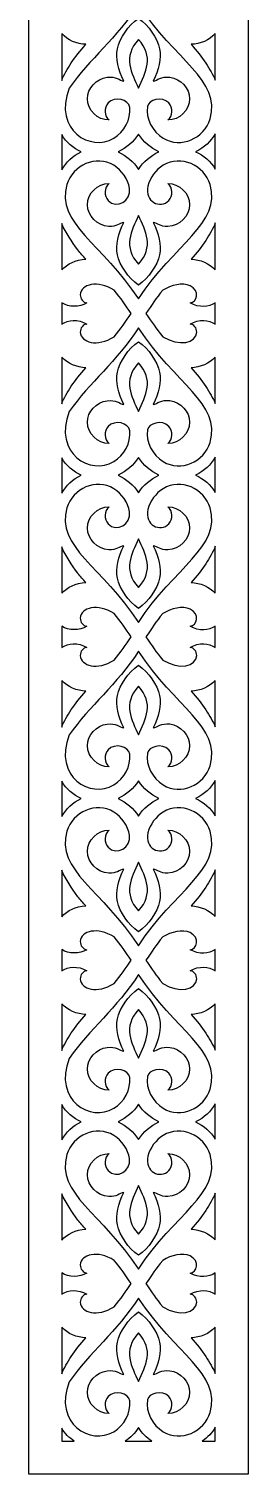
# Model space of a CAD drawing. Header units: millimetres. Extents: x -100 to 100, y -138 to 138.
# Drawn here: x -99.8 to -79.1, y -137.6 to -1.2 of the extents above; entities that cross this region are included whole.
import ezdxf

# ---------------------------------------------------------------- set-up
doc = ezdxf.new("R2010")
doc.units = ezdxf.units.MM
doc.header["$MEASUREMENT"] = 0
doc.layers.add('layer 1', color=7, linetype='Continuous')

msp = doc.modelspace()

# ---------------------------------------------------------------- linework, layer by layer
at = {"layer": 'layer 1', "color": 250}
for points, knots in [([(-99.8361, 50.4768), (-99.8361, 50.4768), (-99.8361, -137.5834), (-99.8361, -137.5834), (-99.8361, -137.5834), (-99.8361, -137.5834), (-79.1449, -137.5834), (-79.1449, -137.5834), (-79.1449, -137.5834), (-79.1449, -137.5834), (-79.1449, 50.4768), (-79.1449, 50.4768), (-79.1449, 50.4768), (-79.1449, 50.4768), (-99.8361, 50.4768), (-99.8361, 50.4768)], [0, 0, 0, 0, 0.2, 0.2, 0.2, 0.2, 0.4, 0.4, 0.4, 0.4, 0.6, 0.6, 0.6, 0.6, 1, 1, 1, 1]), ([(-87.1566, -11.5143), (-88.1602, -10.8994), (-88.8443, -9.6757), (-88.6416, -8.5104), (-88.6416, -8.5104), (-88.5453, -7.916), (-87.2873, -7.5103), (-86.6273, -8.1908), (-86.6273, -8.1908), (-86.2047, -8.6272), (-86.2321, -9.4386), (-86.7237, -9.7924), (-86.7237, -9.7924), (-85.6547, -9.8235), (-84.6614, -8.8646), (-84.6614, -7.7957), (-84.6614, -7.7957), (-84.6649, -6.816), (-85.5137, -5.8914), (-86.538, -5.7609), (-86.538, -5.7609), (-87.3767, -5.6579), (-87.7066, -6.0632), (-88.0951, -6.1253), (-88.0951, -6.1253), (-87.6207, -5.0941), (-87.3011, -3.9769), (-87.497, -3.0731), (-87.497, -3.0731), (-87.7204, -2.0592), (-88.5315, -0.8731), (-89.4905, -0.2064), (-89.4905, -0.2064), (-90.4529, -0.8731), (-91.2606, -2.0592), (-91.4839, -3.0731), (-91.4839, -3.0731), (-91.6833, -3.9769), (-91.3636, -5.0941), (-90.8893, -6.1253), (-90.8893, -6.1253), (-91.264, -6.0632), (-91.6249, -5.6579), (-92.4533, -5.7644), (-92.4533, -5.7644), (-93.4706, -5.8985), (-94.3197, -6.816), (-94.3197, -7.7957), (-94.3197, -7.7957), (-94.3197, -8.8646), (-93.3263, -9.8235), (-92.2573, -9.7924), (-92.2573, -9.7924), (-92.7489, -9.4386), (-92.7763, -8.6272), (-92.3536, -8.1908), (-92.3536, -8.1908), (-91.7177, -7.5378), (-90.415, -7.8504), (-90.3222, -8.6032), (-90.3222, -8.6032), (-90.1779, -9.748), (-90.8585, -10.9199), (-91.8243, -11.5143), (-91.8243, -11.5143), (-93.9827, -12.8344), (-97.5608, -10.7823), (-96.0346, -6.7987), (-96.0346, -6.7987), (-94.1065, -4.0527), (-91.5424, -2.0486), (-89.4905, 1.1031), (-89.4905, 1.1031), (-86.0741, -4.1487), (-81.6402, -6.0459), (-82.7366, -9.6996), (-82.7366, -9.6996), (-83.2797, -11.5214), (-85.4932, -12.5353), (-87.1566, -11.5143)], [0, 0, 0, 0, 0.04761905, 0.04761905, 0.04761905, 0.04761905, 0.0952381, 0.0952381, 0.0952381, 0.0952381, 0.14285714, 0.14285714, 0.14285714, 0.14285714, 0.19047619, 0.19047619, 0.19047619, 0.19047619, 0.23809524, 0.23809524, 0.23809524, 0.23809524, 0.28571429, 0.28571429, 0.28571429, 0.28571429, 0.33333333, 0.33333333, 0.33333333, 0.33333333, 0.38095238, 0.38095238, 0.38095238, 0.38095238, 0.42857143, 0.42857143, 0.42857143, 0.42857143, 0.47619048, 0.47619048, 0.47619048, 0.47619048, 0.52380952, 0.52380952, 0.52380952, 0.52380952, 0.57142857, 0.57142857, 0.57142857, 0.57142857, 0.61904762, 0.61904762, 0.61904762, 0.61904762, 0.66666667, 0.66666667, 0.66666667, 0.66666667, 0.71428571, 0.71428571, 0.71428571, 0.71428571, 0.76190476, 0.76190476, 0.76190476, 0.76190476, 0.80952381, 0.80952381, 0.80952381, 0.80952381, 0.85714286, 0.85714286, 0.85714286, 0.85714286, 0.9047619, 0.9047619, 0.9047619, 0.9047619, 1, 1, 1, 1]), ([(-96.7427, -1.6468), (-96.1653, -2.2652), (-95.3164, -2.6367), (-94.464, -2.6536), (-94.464, -2.6536), (-95.5432, -3.8499), (-96.2787, -4.9908), (-96.7427, -6.053), (-96.7427, -6.053), (-96.7427, -6.053), (-96.7427, -1.6468), (-96.7427, -1.6468)], [0, 0, 0, 0, 0.25, 0.25, 0.25, 0.25, 0.5, 0.5, 0.5, 0.5, 1, 1, 1, 1]), ([(-89.4905, -2.1964), (-88.0022, -3.8086), (-88.7997, -5.2762), (-89.4905, -6.7818), (-89.4905, -6.7818), (-90.1229, -5.4067), (-91.02, -3.8361), (-89.4905, -2.1964)], [0, 0, 0, 0, 0.33333333, 0.33333333, 0.33333333, 0.33333333, 1, 1, 1, 1]), ([(-82.2383, -6.0357), (-82.6954, -5.0285), (-83.431, -3.8566), (-84.517, -2.6536), (-84.517, -2.6536), (-83.6647, -2.6367), (-82.8157, -2.2652), (-82.2383, -1.6468), (-82.2383, -1.6468), (-82.2383, -1.6468), (-82.2383, -6.0357), (-82.2383, -6.0357)], [0, 0, 0, 0, 0.25, 0.25, 0.25, 0.25, 0.5, 0.5, 0.5, 0.5, 1, 1, 1, 1]), ([(-96.7427, -11.1672), (-96.2959, -11.9063), (-95.6498, -12.463), (-94.8867, -12.7931), (-94.8867, -12.7931), (-95.7013, -13.1576), (-96.3268, -13.7933), (-96.7427, -14.4911), (-96.7427, -14.4911), (-96.7427, -14.4911), (-96.7427, -11.1672), (-96.7427, -11.1672)], [0, 0, 0, 0, 0.25, 0.25, 0.25, 0.25, 0.5, 0.5, 0.5, 0.5, 1, 1, 1, 1]), ([(-89.4905, -11.1294), (-89.03, -11.8512), (-88.3528, -12.4354), (-87.5725, -12.7896), (-87.5725, -12.7896), (-87.576, -12.7896), (-87.576, -12.7931), (-87.5794, -12.7931), (-87.5794, -12.7931), (-87.576, -12.7931), (-87.576, -12.7967), (-87.5725, -12.7967), (-87.5725, -12.7967), (-88.3528, -13.154), (-89.03, -13.7315), (-89.4905, -14.4533), (-89.4905, -14.4533), (-89.9545, -13.7347), (-90.6248, -13.154), (-91.4084, -12.7967), (-91.4084, -12.7967), (-91.4084, -12.7967), (-91.405, -12.7967), (-91.405, -12.7931), (-91.405, -12.7931), (-91.4084, -12.7931), (-91.4084, -12.7896), (-91.4117, -12.7896), (-91.4117, -12.7896), (-90.6282, -12.4354), (-89.9545, -11.8512), (-89.4905, -11.1294)], [0, 0, 0, 0, 0.11111111, 0.11111111, 0.11111111, 0.11111111, 0.22222222, 0.22222222, 0.22222222, 0.22222222, 0.33333333, 0.33333333, 0.33333333, 0.33333333, 0.44444444, 0.44444444, 0.44444444, 0.44444444, 0.55555556, 0.55555556, 0.55555556, 0.55555556, 0.66666667, 0.66666667, 0.66666667, 0.66666667, 0.77777778, 0.77777778, 0.77777778, 0.77777778, 1, 1, 1, 1]), ([(-82.2383, -14.4325), (-82.6816, -13.704), (-83.3346, -13.1438), (-84.0977, -12.7931), (-84.0977, -12.7931), (-83.2728, -12.4012), (-82.6542, -11.7997), (-82.2383, -11.0882), (-82.2383, -11.0882), (-82.2383, -11.0882), (-82.2383, -14.4325), (-82.2383, -14.4325)], [0, 0, 0, 0, 0.25, 0.25, 0.25, 0.25, 0.5, 0.5, 0.5, 0.5, 1, 1, 1, 1]), ([(-96.2478, -15.8863), (-95.7013, -14.0649), (-93.4912, -13.0475), (-91.8243, -14.0716), (-91.8243, -14.0716), (-91.0577, -14.5461), (-90.4803, -15.3709), (-90.3395, -16.2543), (-90.3395, -16.2543), (-90.147, -17.4297), (-91.5389, -18.234), (-92.3536, -17.3955), (-92.3536, -17.3955), (-92.7763, -16.9587), (-92.7489, -16.1477), (-92.2573, -15.7935), (-92.2573, -15.7935), (-93.3263, -15.7593), (-94.3197, -16.7217), (-94.3197, -17.7906), (-94.3197, -17.7906), (-94.3197, -18.8182), (-93.3847, -19.7841), (-92.2987, -19.8392), (-92.2987, -19.8392), (-91.57, -19.8734), (-91.3156, -19.5538), (-90.8893, -19.4575), (-90.8893, -19.4575), (-91.3636, -20.4886), (-91.6833, -21.6091), (-91.4839, -22.5097), (-91.4839, -22.5097), (-91.2606, -23.5271), (-90.4529, -24.7128), (-89.4905, -25.3796), (-89.4905, -25.3796), (-88.5315, -24.7128), (-87.7238, -23.5271), (-87.497, -22.5097), (-87.497, -22.5097), (-87.3011, -21.6091), (-87.6207, -20.4886), (-88.0951, -19.4575), (-88.0951, -19.4575), (-87.6654, -19.5503), (-87.4488, -19.8561), (-86.7305, -19.8392), (-86.7305, -19.8392), (-85.6272, -19.8081), (-84.6649, -18.8355), (-84.6649, -17.7906), (-84.6649, -17.7906), (-84.6649, -16.7217), (-85.6547, -15.7593), (-86.7237, -15.7935), (-86.7237, -15.7935), (-86.2321, -16.1477), (-86.2047, -16.9587), (-86.6273, -17.3955), (-86.6273, -17.3955), (-87.4179, -18.2101), (-88.9681, -17.5295), (-88.6003, -16.0239), (-88.6003, -16.0239), (-88.4009, -15.2231), (-87.8578, -14.5013), (-87.1566, -14.0716), (-87.1566, -14.0716), (-85.4932, -13.0475), (-83.2797, -14.0649), (-82.7366, -15.8863), (-82.7366, -15.8863), (-81.6333, -19.564), (-86.1634, -21.5163), (-89.4905, -26.6859), (-89.4905, -26.6859), (-92.8726, -21.4888), (-97.3442, -19.5227), (-96.2478, -15.8863)], [0, 0, 0, 0, 0.04761905, 0.04761905, 0.04761905, 0.04761905, 0.0952381, 0.0952381, 0.0952381, 0.0952381, 0.14285714, 0.14285714, 0.14285714, 0.14285714, 0.19047619, 0.19047619, 0.19047619, 0.19047619, 0.23809524, 0.23809524, 0.23809524, 0.23809524, 0.28571429, 0.28571429, 0.28571429, 0.28571429, 0.33333333, 0.33333333, 0.33333333, 0.33333333, 0.38095238, 0.38095238, 0.38095238, 0.38095238, 0.42857143, 0.42857143, 0.42857143, 0.42857143, 0.47619048, 0.47619048, 0.47619048, 0.47619048, 0.52380952, 0.52380952, 0.52380952, 0.52380952, 0.57142857, 0.57142857, 0.57142857, 0.57142857, 0.61904762, 0.61904762, 0.61904762, 0.61904762, 0.66666667, 0.66666667, 0.66666667, 0.66666667, 0.71428571, 0.71428571, 0.71428571, 0.71428571, 0.76190476, 0.76190476, 0.76190476, 0.76190476, 0.80952381, 0.80952381, 0.80952381, 0.80952381, 0.85714286, 0.85714286, 0.85714286, 0.85714286, 0.9047619, 0.9047619, 0.9047619, 0.9047619, 1, 1, 1, 1]), ([(-89.4905, -23.3895), (-90.9856, -21.7706), (-90.1745, -20.2893), (-89.4905, -18.8045), (-89.4905, -18.8045), (-88.8135, -20.2791), (-87.9919, -21.7537), (-89.4905, -23.3895)], [0, 0, 0, 0, 0.33333333, 0.33333333, 0.33333333, 0.33333333, 1, 1, 1, 1]), ([(-96.7427, -19.5711), (-96.344, -20.4371), (-95.8009, -21.2655), (-95.2201, -22.056), (-95.2201, -22.056), (-95.2201, -22.0596), (-95.2167, -22.0627), (-95.2132, -22.0627), (-95.2132, -22.0627), (-94.9726, -22.3619), (-94.7184, -22.6505), (-94.464, -22.9323), (-94.464, -22.9323), (-95.4195, -22.9496), (-96.2134, -23.3691), (-96.7427, -23.9462), (-96.7427, -23.9462), (-96.7427, -23.9462), (-96.7427, -19.5711), (-96.7427, -19.5711)], [0, 0, 0, 0, 0.16666667, 0.16666667, 0.16666667, 0.16666667, 0.33333333, 0.33333333, 0.33333333, 0.33333333, 0.5, 0.5, 0.5, 0.5, 0.66666667, 0.66666667, 0.66666667, 0.66666667, 1, 1, 1, 1]), ([(-82.2383, -23.9395), (-82.8157, -23.3207), (-83.6647, -22.9496), (-84.517, -22.9323), (-84.517, -22.9323), (-83.4377, -21.7191), (-82.7022, -20.5712), (-82.2383, -19.509), (-82.2383, -19.509), (-82.2383, -19.509), (-82.2383, -23.9395), (-82.2383, -23.9395)], [0, 0, 0, 0, 0.25, 0.25, 0.25, 0.25, 0.5, 0.5, 0.5, 0.5, 1, 1, 1, 1]), ([(-96.7427, -27.0433), (-96.0794, -27.4867), (-95.0894, -27.4659), (-94.3643, -27.0605), (-94.3643, -27.0605), (-94.7251, -27.033), (-95.0036, -26.6548), (-94.9829, -26.2904), (-94.9829, -26.2904), (-94.9211, -25.2868), (-93.34, -24.8677), (-91.7899, -25.8576), (-91.7899, -25.8576), (-91.1471, -26.5896), (-90.7038, -27.3354), (-90.1882, -28.0504), (-90.1882, -28.0504), (-90.7313, -28.8064), (-91.1231, -29.4802), (-91.7933, -30.2433), (-91.7933, -30.2433), (-93.3916, -31.2674), (-94.9245, -30.7898), (-94.9829, -29.8136), (-94.9829, -29.8136), (-95.0036, -29.4492), (-94.7251, -29.0678), (-94.3643, -29.047), (-94.3643, -29.047), (-95.2167, -28.5658), (-96.1275, -28.6382), (-96.7427, -29.0643), (-96.7427, -29.0643), (-96.7427, -29.0643), (-96.7427, -27.0433), (-96.7427, -27.0433)], [0, 0, 0, 0, 0.1, 0.1, 0.1, 0.1, 0.2, 0.2, 0.2, 0.2, 0.3, 0.3, 0.3, 0.3, 0.4, 0.4, 0.4, 0.4, 0.5, 0.5, 0.5, 0.5, 0.6, 0.6, 0.6, 0.6, 0.7, 0.7, 0.7, 0.7, 0.8, 0.8, 0.8, 0.8, 1, 1, 1, 1]), ([(-82.2383, -29.0643), (-82.85, -28.6382), (-83.7609, -28.5623), (-84.6166, -29.047), (-84.6166, -29.047), (-84.2558, -29.0678), (-83.9774, -29.4492), (-83.998, -29.8136), (-83.998, -29.8136), (-84.0599, -30.824), (-85.6478, -31.2297), (-87.1842, -30.2465), (-87.1842, -30.2465), (-87.8991, -29.4319), (-88.1672, -28.9232), (-88.7928, -28.0504), (-88.7928, -28.0504), (-88.2051, -27.2355), (-87.8785, -26.6446), (-87.1876, -25.8576), (-87.1876, -25.8576), (-86.4281, -25.3729), (-85.335, -25.1047), (-84.6166, -25.4483), (-84.6166, -25.4483), (-83.668, -25.9055), (-83.9362, -27.0157), (-84.6166, -27.0605), (-84.6166, -27.0605), (-83.7643, -27.5382), (-82.8534, -27.4659), (-82.2383, -27.0397), (-82.2383, -27.0397), (-82.2383, -27.0397), (-82.2383, -29.0643), (-82.2383, -29.0643)], [0, 0, 0, 0, 0.1, 0.1, 0.1, 0.1, 0.2, 0.2, 0.2, 0.2, 0.3, 0.3, 0.3, 0.3, 0.4, 0.4, 0.4, 0.4, 0.5, 0.5, 0.5, 0.5, 0.6, 0.6, 0.6, 0.6, 0.7, 0.7, 0.7, 0.7, 0.8, 0.8, 0.8, 0.8, 1, 1, 1, 1]), ([(-87.1566, -42.0289), (-88.1602, -41.4137), (-88.8443, -40.1899), (-88.6416, -39.025), (-88.6416, -39.025), (-88.5453, -38.4337), (-87.2873, -38.028), (-86.6273, -38.7086), (-86.6273, -38.7086), (-86.2047, -39.1453), (-86.2321, -39.9563), (-86.7237, -40.3105), (-86.7237, -40.3105), (-85.6547, -40.3412), (-84.6614, -39.3788), (-84.6614, -38.3134), (-84.6614, -38.3134), (-84.6649, -37.3303), (-85.5137, -36.4092), (-86.538, -36.2786), (-86.538, -36.2786), (-87.3767, -36.1721), (-87.7066, -36.5778), (-88.0951, -36.6395), (-88.0951, -36.6395), (-87.6207, -35.6119), (-87.3011, -34.4946), (-87.497, -33.5908), (-87.497, -33.5908), (-87.7204, -32.5769), (-88.5315, -31.3877), (-89.4905, -30.721), (-89.4905, -30.721), (-90.4529, -31.3877), (-91.2606, -32.5769), (-91.4839, -33.5908), (-91.4839, -33.5908), (-91.6833, -34.4946), (-91.3636, -35.6119), (-90.8893, -36.6395), (-90.8893, -36.6395), (-91.264, -36.5778), (-91.6249, -36.1721), (-92.4533, -36.2822), (-92.4533, -36.2822), (-93.4706, -36.4162), (-94.3197, -37.3303), (-94.3197, -38.3134), (-94.3197, -38.3134), (-94.3197, -39.3788), (-93.3263, -40.3412), (-92.2573, -40.3105), (-92.2573, -40.3105), (-92.7489, -39.9563), (-92.7763, -39.1453), (-92.3536, -38.7086), (-92.3536, -38.7086), (-91.7177, -38.0556), (-90.415, -38.3685), (-90.3222, -39.1213), (-90.3222, -39.1213), (-90.1779, -40.2622), (-90.8585, -41.4376), (-91.8243, -42.0289), (-91.8243, -42.0289), (-93.9827, -43.3522), (-97.5608, -41.3004), (-96.0346, -37.3168), (-96.0346, -37.3168), (-94.1065, -34.5705), (-91.5424, -32.5667), (-89.4905, -29.4115), (-89.4905, -29.4115), (-86.0741, -34.6633), (-81.6402, -36.564), (-82.7366, -40.2174), (-82.7366, -40.2174), (-83.2797, -42.0356), (-85.4932, -43.053), (-87.1566, -42.0289)], [0, 0, 0, 0, 0.04761905, 0.04761905, 0.04761905, 0.04761905, 0.0952381, 0.0952381, 0.0952381, 0.0952381, 0.14285714, 0.14285714, 0.14285714, 0.14285714, 0.19047619, 0.19047619, 0.19047619, 0.19047619, 0.23809524, 0.23809524, 0.23809524, 0.23809524, 0.28571429, 0.28571429, 0.28571429, 0.28571429, 0.33333333, 0.33333333, 0.33333333, 0.33333333, 0.38095238, 0.38095238, 0.38095238, 0.38095238, 0.42857143, 0.42857143, 0.42857143, 0.42857143, 0.47619048, 0.47619048, 0.47619048, 0.47619048, 0.52380952, 0.52380952, 0.52380952, 0.52380952, 0.57142857, 0.57142857, 0.57142857, 0.57142857, 0.61904762, 0.61904762, 0.61904762, 0.61904762, 0.66666667, 0.66666667, 0.66666667, 0.66666667, 0.71428571, 0.71428571, 0.71428571, 0.71428571, 0.76190476, 0.76190476, 0.76190476, 0.76190476, 0.80952381, 0.80952381, 0.80952381, 0.80952381, 0.85714286, 0.85714286, 0.85714286, 0.85714286, 0.9047619, 0.9047619, 0.9047619, 0.9047619, 1, 1, 1, 1]), ([(-96.7427, -32.1645), (-96.1653, -32.7829), (-95.3164, -33.1544), (-94.464, -33.1682), (-94.464, -33.1682), (-95.5432, -34.3676), (-96.2787, -35.5089), (-96.7427, -36.5707), (-96.7427, -36.5707), (-96.7427, -36.5707), (-96.7427, -32.1645), (-96.7427, -32.1645)], [0, 0, 0, 0, 0.25, 0.25, 0.25, 0.25, 0.5, 0.5, 0.5, 0.5, 1, 1, 1, 1]), ([(-89.4905, -32.7145), (-88.0022, -34.3228), (-88.7997, -35.7939), (-89.4905, -37.2996), (-89.4905, -37.2996), (-90.1229, -35.9244), (-91.02, -34.3539), (-89.4905, -32.7145)], [0, 0, 0, 0, 0.33333333, 0.33333333, 0.33333333, 0.33333333, 1, 1, 1, 1]), ([(-82.2383, -36.5503), (-82.6954, -35.5431), (-83.431, -34.3747), (-84.517, -33.1682), (-84.517, -33.1682), (-83.6647, -33.1544), (-82.8157, -32.7829), (-82.2383, -32.1645), (-82.2383, -32.1645), (-82.2383, -32.1645), (-82.2383, -36.5503), (-82.2383, -36.5503)], [0, 0, 0, 0, 0.25, 0.25, 0.25, 0.25, 0.5, 0.5, 0.5, 0.5, 1, 1, 1, 1]), ([(-96.7427, -41.6853), (-96.2959, -42.424), (-95.6498, -42.981), (-94.8867, -43.3109), (-94.8867, -43.3109), (-95.7013, -43.6718), (-96.3268, -44.311), (-96.7427, -45.0088), (-96.7427, -45.0088), (-96.7427, -45.0088), (-96.7427, -41.6853), (-96.7427, -41.6853)], [0, 0, 0, 0, 0.25, 0.25, 0.25, 0.25, 0.5, 0.5, 0.5, 0.5, 1, 1, 1, 1]), ([(-89.4905, -41.6475), (-89.03, -42.3693), (-88.3528, -42.9535), (-87.5725, -43.3074), (-87.5725, -43.3074), (-87.576, -43.3074), (-87.576, -43.3109), (-87.5794, -43.3109), (-87.5794, -43.3109), (-87.576, -43.3109), (-87.576, -43.3144), (-87.5725, -43.3144), (-87.5725, -43.3144), (-88.3528, -43.6683), (-89.03, -44.2493), (-89.4905, -44.9675), (-89.4905, -44.9675), (-89.9545, -44.2528), (-90.6248, -43.6683), (-91.4084, -43.3144), (-91.4084, -43.3144), (-91.4084, -43.3144), (-91.405, -43.3109), (-91.405, -43.3109), (-91.405, -43.3109), (-91.4084, -43.3109), (-91.4084, -43.3074), (-91.4117, -43.3074), (-91.4117, -43.3074), (-90.6282, -42.9535), (-89.9545, -42.3693), (-89.4905, -41.6475)], [0, 0, 0, 0, 0.11111111, 0.11111111, 0.11111111, 0.11111111, 0.22222222, 0.22222222, 0.22222222, 0.22222222, 0.33333333, 0.33333333, 0.33333333, 0.33333333, 0.44444444, 0.44444444, 0.44444444, 0.44444444, 0.55555556, 0.55555556, 0.55555556, 0.55555556, 0.66666667, 0.66666667, 0.66666667, 0.66666667, 0.77777778, 0.77777778, 0.77777778, 0.77777778, 1, 1, 1, 1]), ([(-82.2383, -44.9503), (-82.6816, -44.2218), (-83.3346, -43.6616), (-84.0977, -43.3109), (-84.0977, -43.3109), (-83.2728, -42.919), (-82.6542, -42.3175), (-82.2383, -41.6063), (-82.2383, -41.6063), (-82.2383, -41.6063), (-82.2383, -44.9503), (-82.2383, -44.9503)], [0, 0, 0, 0, 0.25, 0.25, 0.25, 0.25, 0.5, 0.5, 0.5, 0.5, 1, 1, 1, 1]), ([(-96.2478, -46.4009), (-95.7013, -44.5827), (-93.4912, -43.5652), (-91.8243, -44.5897), (-91.8243, -44.5897), (-91.0577, -45.0638), (-90.4803, -45.8886), (-90.3395, -46.772), (-90.3395, -46.772), (-90.147, -47.9475), (-91.5389, -48.7518), (-92.3536, -47.9097), (-92.3536, -47.9097), (-92.7763, -47.4765), (-92.7489, -46.6655), (-92.2573, -46.3116), (-92.2573, -46.3116), (-93.3263, -46.2771), (-94.3197, -47.2394), (-94.3197, -48.3048), (-94.3197, -48.3048), (-94.3197, -49.3328), (-93.3847, -50.2984), (-92.2987, -50.3534), (-92.2987, -50.3534), (-91.57, -50.3911), (-91.3156, -50.0715), (-90.8893, -49.9752), (-90.8893, -49.9752), (-91.3636, -51.0064), (-91.6833, -52.1236), (-91.4839, -53.0243), (-91.4839, -53.0243), (-91.2606, -54.0413), (-90.4529, -55.2309), (-89.4905, -55.8941), (-89.4905, -55.8941), (-88.5315, -55.2309), (-87.7238, -54.0413), (-87.497, -53.0243), (-87.497, -53.0243), (-87.3011, -52.1236), (-87.6207, -51.0064), (-88.0951, -49.9752), (-88.0951, -49.9752), (-87.6654, -50.0684), (-87.4488, -50.3742), (-86.7305, -50.3534), (-86.7305, -50.3534), (-85.6272, -50.3259), (-84.6649, -49.3533), (-84.6649, -48.3048), (-84.6649, -48.3048), (-84.6649, -47.2394), (-85.6547, -46.2771), (-86.7237, -46.3116), (-86.7237, -46.3116), (-86.2321, -46.6655), (-86.2047, -47.4765), (-86.6273, -47.9097), (-86.6273, -47.9097), (-87.4179, -48.7243), (-88.9681, -48.0438), (-88.6003, -46.5385), (-88.6003, -46.5385), (-88.4009, -45.7408), (-87.8578, -45.019), (-87.1566, -44.5897), (-87.1566, -44.5897), (-85.4932, -43.5652), (-83.2797, -44.5827), (-82.7366, -46.4009), (-82.7366, -46.4009), (-81.6333, -50.0786), (-86.1634, -52.034), (-89.4905, -57.2036), (-89.4905, -57.2036), (-92.8726, -52.0033), (-97.3442, -50.0408), (-96.2478, -46.4009)], [0, 0, 0, 0, 0.04761905, 0.04761905, 0.04761905, 0.04761905, 0.0952381, 0.0952381, 0.0952381, 0.0952381, 0.14285714, 0.14285714, 0.14285714, 0.14285714, 0.19047619, 0.19047619, 0.19047619, 0.19047619, 0.23809524, 0.23809524, 0.23809524, 0.23809524, 0.28571429, 0.28571429, 0.28571429, 0.28571429, 0.33333333, 0.33333333, 0.33333333, 0.33333333, 0.38095238, 0.38095238, 0.38095238, 0.38095238, 0.42857143, 0.42857143, 0.42857143, 0.42857143, 0.47619048, 0.47619048, 0.47619048, 0.47619048, 0.52380952, 0.52380952, 0.52380952, 0.52380952, 0.57142857, 0.57142857, 0.57142857, 0.57142857, 0.61904762, 0.61904762, 0.61904762, 0.61904762, 0.66666667, 0.66666667, 0.66666667, 0.66666667, 0.71428571, 0.71428571, 0.71428571, 0.71428571, 0.76190476, 0.76190476, 0.76190476, 0.76190476, 0.80952381, 0.80952381, 0.80952381, 0.80952381, 0.85714286, 0.85714286, 0.85714286, 0.85714286, 0.9047619, 0.9047619, 0.9047619, 0.9047619, 1, 1, 1, 1]), ([(-96.7427, -50.0888), (-96.344, -50.9549), (-95.8009, -51.78), (-95.2201, -52.5738), (-95.2201, -52.5738), (-95.2201, -52.5773), (-95.2167, -52.5808), (-95.2132, -52.5808), (-95.2132, -52.5808), (-94.9726, -52.8761), (-94.7184, -53.165), (-94.464, -53.4504), (-94.464, -53.4504), (-95.4195, -53.4674), (-96.2134, -53.8833), (-96.7427, -54.4643), (-96.7427, -54.4643), (-96.7427, -54.4643), (-96.7427, -50.0888), (-96.7427, -50.0888)], [0, 0, 0, 0, 0.16666667, 0.16666667, 0.16666667, 0.16666667, 0.33333333, 0.33333333, 0.33333333, 0.33333333, 0.5, 0.5, 0.5, 0.5, 0.66666667, 0.66666667, 0.66666667, 0.66666667, 1, 1, 1, 1]), ([(-89.4905, -53.9041), (-90.9856, -52.2884), (-90.1745, -50.8071), (-89.4905, -49.3226), (-89.4905, -49.3226), (-88.8135, -50.7968), (-87.9919, -52.2679), (-89.4905, -53.9041)], [0, 0, 0, 0, 0.33333333, 0.33333333, 0.33333333, 0.33333333, 1, 1, 1, 1]), ([(-82.2383, -54.4573), (-82.8157, -53.8388), (-83.6647, -53.4642), (-84.517, -53.4504), (-84.517, -53.4504), (-83.4377, -52.2369), (-82.7022, -51.0889), (-82.2383, -50.0271), (-82.2383, -50.0271), (-82.2383, -50.0271), (-82.2383, -54.4573), (-82.2383, -54.4573)], [0, 0, 0, 0, 0.25, 0.25, 0.25, 0.25, 0.5, 0.5, 0.5, 0.5, 1, 1, 1, 1]), ([(-96.7427, -57.561), (-96.0794, -58.0044), (-95.0894, -57.984), (-94.3643, -57.5783), (-94.3643, -57.5783), (-94.7251, -57.5508), (-95.0036, -57.1726), (-94.9829, -56.8082), (-94.9829, -56.8082), (-94.9211, -55.8049), (-93.34, -55.3854), (-91.7899, -56.3753), (-91.7899, -56.3753), (-91.1471, -57.1073), (-90.7038, -57.8531), (-90.1882, -58.5682), (-90.1882, -58.5682), (-90.7313, -59.3242), (-91.1231, -59.998), (-91.7933, -60.761), (-91.7933, -60.761), (-93.3916, -61.7852), (-94.9245, -61.3075), (-94.9829, -60.3278), (-94.9829, -60.3278), (-95.0036, -59.9669), (-94.7251, -59.5856), (-94.3643, -59.5616), (-94.3643, -59.5616), (-95.2167, -59.0836), (-96.1275, -59.1559), (-96.7427, -59.5785), (-96.7427, -59.5785), (-96.7427, -59.5785), (-96.7427, -57.561), (-96.7427, -57.561)], [0, 0, 0, 0, 0.1, 0.1, 0.1, 0.1, 0.2, 0.2, 0.2, 0.2, 0.3, 0.3, 0.3, 0.3, 0.4, 0.4, 0.4, 0.4, 0.5, 0.5, 0.5, 0.5, 0.6, 0.6, 0.6, 0.6, 0.7, 0.7, 0.7, 0.7, 0.8, 0.8, 0.8, 0.8, 1, 1, 1, 1]), ([(-82.2383, -59.5785), (-82.85, -59.1559), (-83.7609, -59.0801), (-84.6166, -59.5616), (-84.6166, -59.5616), (-84.2558, -59.5856), (-83.9774, -59.9669), (-83.998, -60.3278), (-83.998, -60.3278), (-84.0599, -61.3385), (-85.6478, -61.7439), (-87.1842, -60.7642), (-87.1842, -60.7642), (-87.8991, -59.95), (-88.1672, -59.4378), (-88.7928, -58.5682), (-88.7928, -58.5682), (-88.2051, -57.7536), (-87.8785, -57.1624), (-87.1876, -56.3753), (-87.1876, -56.3753), (-86.4281, -55.8871), (-85.335, -55.619), (-84.6166, -55.9629), (-84.6166, -55.9629), (-83.668, -56.4233), (-83.9362, -57.53), (-84.6166, -57.5783), (-84.6166, -57.5783), (-83.7643, -58.0559), (-82.8534, -57.984), (-82.2383, -57.5578), (-82.2383, -57.5578), (-82.2383, -57.5578), (-82.2383, -59.5785), (-82.2383, -59.5785)], [0, 0, 0, 0, 0.1, 0.1, 0.1, 0.1, 0.2, 0.2, 0.2, 0.2, 0.3, 0.3, 0.3, 0.3, 0.4, 0.4, 0.4, 0.4, 0.5, 0.5, 0.5, 0.5, 0.6, 0.6, 0.6, 0.6, 0.7, 0.7, 0.7, 0.7, 0.8, 0.8, 0.8, 0.8, 1, 1, 1, 1]), ([(-87.1566, -72.5466), (-88.1602, -71.9314), (-88.8443, -70.708), (-88.6416, -69.5427), (-88.6416, -69.5427), (-88.5453, -68.9515), (-87.2873, -68.5461), (-86.6273, -69.2267), (-86.6273, -69.2267), (-86.2047, -69.6595), (-86.2321, -70.4741), (-86.7237, -70.8247), (-86.7237, -70.8247), (-85.6547, -70.859), (-84.6614, -69.8966), (-84.6614, -68.8312), (-84.6614, -68.8312), (-84.6649, -67.8484), (-85.5137, -66.9273), (-86.538, -66.7928), (-86.538, -66.7928), (-87.3767, -66.6898), (-87.7066, -67.0955), (-88.0951, -67.1573), (-88.0951, -67.1573), (-87.6207, -66.1264), (-87.3011, -65.0127), (-87.497, -64.1086), (-87.497, -64.1086), (-87.7204, -63.0947), (-88.5315, -61.9055), (-89.4905, -61.2387), (-89.4905, -61.2387), (-90.4529, -61.9055), (-91.2606, -63.0947), (-91.4839, -64.1086), (-91.4839, -64.1086), (-91.6833, -65.0127), (-91.3636, -66.1264), (-90.8893, -67.1573), (-90.8893, -67.1573), (-91.264, -67.0955), (-91.6249, -66.6898), (-92.4533, -66.7964), (-92.4533, -66.7964), (-93.4706, -66.9304), (-94.3197, -67.8484), (-94.3197, -68.8312), (-94.3197, -68.8312), (-94.3197, -69.8966), (-93.3263, -70.859), (-92.2573, -70.8247), (-92.2573, -70.8247), (-92.7489, -70.4741), (-92.7763, -69.6595), (-92.3536, -69.2267), (-92.3536, -69.2267), (-91.7177, -68.5701), (-90.415, -68.8862), (-90.3222, -69.6391), (-90.3222, -69.6391), (-90.1779, -70.7799), (-90.8585, -71.9554), (-91.8243, -72.5466), (-91.8243, -72.5466), (-93.9827, -73.8699), (-97.5608, -71.8182), (-96.0346, -67.8311), (-96.0346, -67.8311), (-94.1065, -65.0882), (-91.5424, -63.0844), (-89.4905, -59.9292), (-89.4905, -59.9292), (-86.0741, -65.181), (-81.6402, -67.0782), (-82.7366, -70.7355), (-82.7366, -70.7355), (-83.2797, -72.5537), (-85.4932, -73.5676), (-87.1566, -72.5466)], [0, 0, 0, 0, 0.04761905, 0.04761905, 0.04761905, 0.04761905, 0.0952381, 0.0952381, 0.0952381, 0.0952381, 0.14285714, 0.14285714, 0.14285714, 0.14285714, 0.19047619, 0.19047619, 0.19047619, 0.19047619, 0.23809524, 0.23809524, 0.23809524, 0.23809524, 0.28571429, 0.28571429, 0.28571429, 0.28571429, 0.33333333, 0.33333333, 0.33333333, 0.33333333, 0.38095238, 0.38095238, 0.38095238, 0.38095238, 0.42857143, 0.42857143, 0.42857143, 0.42857143, 0.47619048, 0.47619048, 0.47619048, 0.47619048, 0.52380952, 0.52380952, 0.52380952, 0.52380952, 0.57142857, 0.57142857, 0.57142857, 0.57142857, 0.61904762, 0.61904762, 0.61904762, 0.61904762, 0.66666667, 0.66666667, 0.66666667, 0.66666667, 0.71428571, 0.71428571, 0.71428571, 0.71428571, 0.76190476, 0.76190476, 0.76190476, 0.76190476, 0.80952381, 0.80952381, 0.80952381, 0.80952381, 0.85714286, 0.85714286, 0.85714286, 0.85714286, 0.9047619, 0.9047619, 0.9047619, 0.9047619, 1, 1, 1, 1]), ([(-96.7427, -62.6787), (-96.1653, -63.2975), (-95.3164, -63.6722), (-94.464, -63.6859), (-94.464, -63.6859), (-95.5432, -64.8818), (-96.2787, -66.0266), (-96.7427, -67.0853), (-96.7427, -67.0853), (-96.7427, -67.0853), (-96.7427, -62.6787), (-96.7427, -62.6787)], [0, 0, 0, 0, 0.25, 0.25, 0.25, 0.25, 0.5, 0.5, 0.5, 0.5, 1, 1, 1, 1]), ([(-82.2383, -67.068), (-82.6954, -66.0608), (-83.431, -64.8924), (-84.517, -63.6859), (-84.517, -63.6859), (-83.6647, -63.6722), (-82.8157, -63.2975), (-82.2383, -62.6787), (-82.2383, -62.6787), (-82.2383, -62.6787), (-82.2383, -67.068), (-82.2383, -67.068)], [0, 0, 0, 0, 0.25, 0.25, 0.25, 0.25, 0.5, 0.5, 0.5, 0.5, 1, 1, 1, 1]), ([(-89.4905, -63.2323), (-88.0022, -64.8409), (-88.7997, -66.312), (-89.4905, -67.8173), (-89.4905, -67.8173), (-90.1229, -66.4425), (-91.02, -64.8716), (-89.4905, -63.2323)], [0, 0, 0, 0, 0.33333333, 0.33333333, 0.33333333, 0.33333333, 1, 1, 1, 1]), ([(-96.7427, -72.203), (-96.2959, -72.9421), (-95.6498, -73.4953), (-94.8867, -73.8255), (-94.8867, -73.8255), (-95.7013, -74.1895), (-96.3268, -74.8291), (-96.7427, -75.5266), (-96.7427, -75.5266), (-96.7427, -75.5266), (-96.7427, -72.203), (-96.7427, -72.203)], [0, 0, 0, 0, 0.25, 0.25, 0.25, 0.25, 0.5, 0.5, 0.5, 0.5, 1, 1, 1, 1]), ([(-89.4905, -72.1653), (-89.03, -72.8836), (-88.3528, -73.4713), (-87.5725, -73.8219), (-87.5725, -73.8219), (-87.576, -73.8219), (-87.576, -73.8255), (-87.5794, -73.8255), (-87.5794, -73.8255), (-87.576, -73.8255), (-87.576, -73.8286), (-87.5725, -73.8286), (-87.5725, -73.8286), (-88.3528, -74.1864), (-89.03, -74.767), (-89.4905, -75.4853), (-89.4905, -75.4853), (-89.9545, -74.7706), (-90.6248, -74.1864), (-91.4084, -73.8286), (-91.4084, -73.8286), (-91.4084, -73.8286), (-91.405, -73.8255), (-91.405, -73.8255), (-91.405, -73.8255), (-91.4084, -73.8255), (-91.4084, -73.8219), (-91.4117, -73.8219), (-91.4117, -73.8219), (-90.6282, -73.4713), (-89.9545, -72.8836), (-89.4905, -72.1653)], [0, 0, 0, 0, 0.11111111, 0.11111111, 0.11111111, 0.11111111, 0.22222222, 0.22222222, 0.22222222, 0.22222222, 0.33333333, 0.33333333, 0.33333333, 0.33333333, 0.44444444, 0.44444444, 0.44444444, 0.44444444, 0.55555556, 0.55555556, 0.55555556, 0.55555556, 0.66666667, 0.66666667, 0.66666667, 0.66666667, 0.77777778, 0.77777778, 0.77777778, 0.77777778, 1, 1, 1, 1]), ([(-82.2383, -75.4684), (-82.6816, -74.7363), (-83.3346, -74.1793), (-84.0977, -73.8255), (-84.0977, -73.8255), (-83.2728, -73.4371), (-82.6542, -72.8356), (-82.2383, -72.1205), (-82.2383, -72.1205), (-82.2383, -72.1205), (-82.2383, -75.4684), (-82.2383, -75.4684)], [0, 0, 0, 0, 0.25, 0.25, 0.25, 0.25, 0.5, 0.5, 0.5, 0.5, 1, 1, 1, 1]), ([(-96.2478, -76.9186), (-95.7013, -75.1004), (-93.4912, -74.083), (-91.8243, -75.1075), (-91.8243, -75.1075), (-91.0577, -75.5816), (-90.4803, -76.4067), (-90.3395, -77.2897), (-90.3395, -77.2897), (-90.147, -78.462), (-91.5389, -79.2695), (-92.3536, -78.4275), (-92.3536, -78.4275), (-92.7763, -77.9911), (-92.7489, -77.18), (-92.2573, -76.8258), (-92.2573, -76.8258), (-93.3263, -76.7952), (-94.3197, -77.7572), (-94.3197, -78.8229), (-94.3197, -78.8229), (-94.3197, -79.8506), (-93.3847, -80.8165), (-92.2987, -80.8715), (-92.2987, -80.8715), (-91.57, -80.9092), (-91.3156, -80.5861), (-90.8893, -80.4933), (-90.8893, -80.4933), (-91.3636, -81.5245), (-91.6833, -82.6414), (-91.4839, -83.542), (-91.4839, -83.542), (-91.2606, -84.5594), (-90.4529, -85.7487), (-89.4905, -86.4119), (-89.4905, -86.4119), (-88.5315, -85.7487), (-87.7238, -84.5594), (-87.497, -83.542), (-87.497, -83.542), (-87.3011, -82.6414), (-87.6207, -81.5245), (-88.0951, -80.4933), (-88.0951, -80.4933), (-87.6654, -80.5826), (-87.4488, -80.892), (-86.7305, -80.8715), (-86.7305, -80.8715), (-85.6272, -80.844), (-84.6649, -79.871), (-84.6649, -78.8229), (-84.6649, -78.8229), (-84.6649, -77.7572), (-85.6547, -76.7952), (-86.7237, -76.8258), (-86.7237, -76.8258), (-86.2321, -77.18), (-86.2047, -77.9911), (-86.6273, -78.4275), (-86.6273, -78.4275), (-87.4179, -79.242), (-88.9681, -78.5615), (-88.6003, -77.0562), (-88.6003, -77.0562), (-88.4009, -76.2589), (-87.8578, -75.5336), (-87.1566, -75.1075), (-87.1566, -75.1075), (-85.4932, -74.083), (-83.2797, -75.1004), (-82.7366, -76.9186), (-82.7366, -76.9186), (-81.6333, -80.5963), (-86.1634, -82.5521), (-89.4905, -87.7214), (-89.4905, -87.7214), (-92.8726, -82.5211), (-97.3442, -80.5586), (-96.2478, -76.9186)], [0, 0, 0, 0, 0.04761905, 0.04761905, 0.04761905, 0.04761905, 0.0952381, 0.0952381, 0.0952381, 0.0952381, 0.14285714, 0.14285714, 0.14285714, 0.14285714, 0.19047619, 0.19047619, 0.19047619, 0.19047619, 0.23809524, 0.23809524, 0.23809524, 0.23809524, 0.28571429, 0.28571429, 0.28571429, 0.28571429, 0.33333333, 0.33333333, 0.33333333, 0.33333333, 0.38095238, 0.38095238, 0.38095238, 0.38095238, 0.42857143, 0.42857143, 0.42857143, 0.42857143, 0.47619048, 0.47619048, 0.47619048, 0.47619048, 0.52380952, 0.52380952, 0.52380952, 0.52380952, 0.57142857, 0.57142857, 0.57142857, 0.57142857, 0.61904762, 0.61904762, 0.61904762, 0.61904762, 0.66666667, 0.66666667, 0.66666667, 0.66666667, 0.71428571, 0.71428571, 0.71428571, 0.71428571, 0.76190476, 0.76190476, 0.76190476, 0.76190476, 0.80952381, 0.80952381, 0.80952381, 0.80952381, 0.85714286, 0.85714286, 0.85714286, 0.85714286, 0.9047619, 0.9047619, 0.9047619, 0.9047619, 1, 1, 1, 1]), ([(-89.4905, -84.4219), (-90.9856, -82.8065), (-90.1745, -81.3252), (-89.4905, -79.8368), (-89.4905, -79.8368), (-88.8135, -81.3146), (-87.9919, -82.7857), (-89.4905, -84.4219)], [0, 0, 0, 0, 0.33333333, 0.33333333, 0.33333333, 0.33333333, 1, 1, 1, 1]), ([(-96.7427, -80.6034), (-96.344, -81.473), (-95.8009, -82.2978), (-95.2201, -83.0919), (-95.2201, -83.0919), (-95.2201, -83.0951), (-95.2167, -83.0986), (-95.2132, -83.0986), (-95.2132, -83.0986), (-94.9726, -83.3942), (-94.7184, -83.6828), (-94.464, -83.9682), (-94.464, -83.9682), (-95.4195, -83.9855), (-96.2134, -84.401), (-96.7427, -84.9785), (-96.7427, -84.9785), (-96.7427, -84.9785), (-96.7427, -80.6034), (-96.7427, -80.6034)], [0, 0, 0, 0, 0.16666667, 0.16666667, 0.16666667, 0.16666667, 0.33333333, 0.33333333, 0.33333333, 0.33333333, 0.5, 0.5, 0.5, 0.5, 0.66666667, 0.66666667, 0.66666667, 0.66666667, 1, 1, 1, 1]), ([(-82.2383, -84.9718), (-82.8157, -84.3566), (-83.6647, -83.9819), (-84.517, -83.9682), (-84.517, -83.9682), (-83.4377, -82.7515), (-82.7022, -81.6035), (-82.2383, -80.5448), (-82.2383, -80.5448), (-82.2383, -80.5448), (-82.2383, -84.9718), (-82.2383, -84.9718)], [0, 0, 0, 0, 0.25, 0.25, 0.25, 0.25, 0.5, 0.5, 0.5, 0.5, 1, 1, 1, 1]), ([(-96.7427, -88.0788), (-96.0794, -88.5187), (-95.0894, -88.5017), (-94.3643, -88.0925), (-94.3643, -88.0925), (-94.7251, -88.0685), (-95.0036, -87.6872), (-94.9829, -87.3263), (-94.9829, -87.3263), (-94.9211, -86.3191), (-93.34, -85.8996), (-91.7899, -86.8931), (-91.7899, -86.8931), (-91.1471, -87.6219), (-90.7038, -88.3677), (-90.1882, -89.0859), (-90.1882, -89.0859), (-90.7313, -89.8419), (-91.1231, -90.5157), (-91.7933, -91.2788), (-91.7933, -91.2788), (-93.3916, -92.3029), (-94.9245, -91.8253), (-94.9829, -90.8459), (-94.9829, -90.8459), (-95.0036, -90.4815), (-94.7251, -90.1033), (-94.3643, -90.0794), (-94.3643, -90.0794), (-95.2167, -89.5982), (-96.1275, -89.6701), (-96.7427, -90.0963), (-96.7427, -90.0963), (-96.7427, -90.0963), (-96.7427, -88.0788), (-96.7427, -88.0788)], [0, 0, 0, 0, 0.1, 0.1, 0.1, 0.1, 0.2, 0.2, 0.2, 0.2, 0.3, 0.3, 0.3, 0.3, 0.4, 0.4, 0.4, 0.4, 0.5, 0.5, 0.5, 0.5, 0.6, 0.6, 0.6, 0.6, 0.7, 0.7, 0.7, 0.7, 0.8, 0.8, 0.8, 0.8, 1, 1, 1, 1]), ([(-82.2383, -90.0963), (-82.85, -89.6701), (-83.7609, -89.5982), (-84.6166, -90.0794), (-84.6166, -90.0794), (-84.2558, -90.1033), (-83.9774, -90.4815), (-83.998, -90.8459), (-83.998, -90.8459), (-84.0599, -91.8563), (-85.6478, -92.262), (-87.1842, -91.2823), (-87.1842, -91.2823), (-87.8991, -90.4678), (-88.1672, -89.9555), (-88.7928, -89.0859), (-88.7928, -89.0859), (-88.2051, -88.2714), (-87.8785, -87.6766), (-87.1876, -86.8931), (-87.1876, -86.8931), (-86.4281, -86.4052), (-85.335, -86.1371), (-84.6166, -86.4807), (-84.6166, -86.4807), (-83.668, -86.9379), (-83.9362, -88.0481), (-84.6166, -88.0925), (-84.6166, -88.0925), (-83.7643, -88.5737), (-82.8534, -88.4982), (-82.2383, -88.0756), (-82.2383, -88.0756), (-82.2383, -88.0756), (-82.2383, -90.0963), (-82.2383, -90.0963)], [0, 0, 0, 0, 0.1, 0.1, 0.1, 0.1, 0.2, 0.2, 0.2, 0.2, 0.3, 0.3, 0.3, 0.3, 0.4, 0.4, 0.4, 0.4, 0.5, 0.5, 0.5, 0.5, 0.6, 0.6, 0.6, 0.6, 0.7, 0.7, 0.7, 0.7, 0.8, 0.8, 0.8, 0.8, 1, 1, 1, 1]), ([(-87.1566, -103.0643), (-88.1602, -102.4494), (-88.8443, -101.2257), (-88.6416, -100.0605), (-88.6416, -100.0605), (-88.5453, -99.4692), (-87.2873, -99.0639), (-86.6273, -99.7444), (-86.6273, -99.7444), (-86.2047, -100.1776), (-86.2321, -100.9887), (-86.7237, -101.3425), (-86.7237, -101.3425), (-85.6547, -101.3771), (-84.6614, -100.4147), (-84.6614, -99.3458), (-84.6614, -99.3458), (-84.6649, -98.3661), (-85.5137, -97.4415), (-86.538, -97.3109), (-86.538, -97.3109), (-87.3767, -97.2079), (-87.7066, -97.6133), (-88.0951, -97.6754), (-88.0951, -97.6754), (-87.6207, -96.6442), (-87.3011, -95.5269), (-87.497, -94.6267), (-87.497, -94.6267), (-87.7204, -93.6092), (-88.5315, -92.4232), (-89.4905, -91.7565), (-89.4905, -91.7565), (-90.4529, -92.4232), (-91.2606, -93.6092), (-91.4839, -94.6267), (-91.4839, -94.6267), (-91.6833, -95.5269), (-91.3636, -96.6442), (-90.8893, -97.6754), (-90.8893, -97.6754), (-91.264, -97.6133), (-91.6249, -97.2079), (-92.4533, -97.3145), (-92.4533, -97.3145), (-93.4706, -97.4485), (-94.3197, -98.3661), (-94.3197, -99.3458), (-94.3197, -99.3458), (-94.3197, -100.4147), (-93.3263, -101.3771), (-92.2573, -101.3425), (-92.2573, -101.3425), (-92.7489, -100.9887), (-92.7763, -100.1776), (-92.3536, -99.7444), (-92.3536, -99.7444), (-91.7177, -99.0879), (-90.415, -99.404), (-90.3222, -100.1568), (-90.3222, -100.1568), (-90.1779, -101.298), (-90.8585, -102.4736), (-91.8243, -103.0643), (-91.8243, -103.0643), (-93.9827, -104.3881), (-97.5608, -102.3359), (-96.0346, -98.3488), (-96.0346, -98.3488), (-94.1065, -95.6028), (-91.5424, -93.6022), (-89.4905, -90.4469), (-89.4905, -90.4469), (-86.0741, -95.6991), (-81.6402, -97.5963), (-82.7366, -101.2497), (-82.7366, -101.2497), (-83.2797, -103.0715), (-85.4932, -104.0853), (-87.1566, -103.0643)], [0, 0, 0, 0, 0.04761905, 0.04761905, 0.04761905, 0.04761905, 0.0952381, 0.0952381, 0.0952381, 0.0952381, 0.14285714, 0.14285714, 0.14285714, 0.14285714, 0.19047619, 0.19047619, 0.19047619, 0.19047619, 0.23809524, 0.23809524, 0.23809524, 0.23809524, 0.28571429, 0.28571429, 0.28571429, 0.28571429, 0.33333333, 0.33333333, 0.33333333, 0.33333333, 0.38095238, 0.38095238, 0.38095238, 0.38095238, 0.42857143, 0.42857143, 0.42857143, 0.42857143, 0.47619048, 0.47619048, 0.47619048, 0.47619048, 0.52380952, 0.52380952, 0.52380952, 0.52380952, 0.57142857, 0.57142857, 0.57142857, 0.57142857, 0.61904762, 0.61904762, 0.61904762, 0.61904762, 0.66666667, 0.66666667, 0.66666667, 0.66666667, 0.71428571, 0.71428571, 0.71428571, 0.71428571, 0.76190476, 0.76190476, 0.76190476, 0.76190476, 0.80952381, 0.80952381, 0.80952381, 0.80952381, 0.85714286, 0.85714286, 0.85714286, 0.85714286, 0.9047619, 0.9047619, 0.9047619, 0.9047619, 1, 1, 1, 1]), ([(-96.7427, -93.1969), (-96.1653, -93.8153), (-95.3164, -94.1867), (-94.464, -94.2037), (-94.464, -94.2037), (-95.5432, -95.3999), (-96.2787, -96.5408), (-96.7427, -97.603), (-96.7427, -97.603), (-96.7427, -97.603), (-96.7427, -93.1969), (-96.7427, -93.1969)], [0, 0, 0, 0, 0.25, 0.25, 0.25, 0.25, 0.5, 0.5, 0.5, 0.5, 1, 1, 1, 1]), ([(-89.4905, -93.7468), (-88.0022, -95.3587), (-88.7997, -96.8262), (-89.4905, -98.3315), (-89.4905, -98.3315), (-90.1229, -96.9568), (-91.02, -95.3862), (-89.4905, -93.7468)], [0, 0, 0, 0, 0.33333333, 0.33333333, 0.33333333, 0.33333333, 1, 1, 1, 1]), ([(-82.2383, -97.5858), (-82.6954, -96.5789), (-83.431, -95.4067), (-84.517, -94.2037), (-84.517, -94.2037), (-83.6647, -94.1867), (-82.8157, -93.8153), (-82.2383, -93.1969), (-82.2383, -93.1969), (-82.2383, -93.1969), (-82.2383, -97.5858), (-82.2383, -97.5858)], [0, 0, 0, 0, 0.25, 0.25, 0.25, 0.25, 0.5, 0.5, 0.5, 0.5, 1, 1, 1, 1]), ([(-96.7427, -102.7172), (-96.2959, -103.4564), (-95.6498, -104.0134), (-94.8867, -104.3431), (-94.8867, -104.3431), (-95.7013, -104.7076), (-96.3268, -105.3469), (-96.7427, -106.0412), (-96.7427, -106.0412), (-96.7427, -106.0412), (-96.7427, -102.7172), (-96.7427, -102.7172)], [0, 0, 0, 0, 0.25, 0.25, 0.25, 0.25, 0.5, 0.5, 0.5, 0.5, 1, 1, 1, 1]), ([(-89.4905, -102.683), (-89.03, -103.4013), (-88.3528, -103.9858), (-87.5725, -104.3397), (-87.5725, -104.3397), (-87.576, -104.3397), (-87.576, -104.3431), (-87.5794, -104.3431), (-87.5794, -104.3431), (-87.576, -104.3431), (-87.576, -104.3467), (-87.5725, -104.3467), (-87.5725, -104.3467), (-88.3528, -104.704), (-89.03, -105.2816), (-89.4905, -106.0034), (-89.4905, -106.0034), (-89.9545, -105.2847), (-90.6248, -104.704), (-91.4084, -104.3467), (-91.4084, -104.3467), (-91.4084, -104.3467), (-91.405, -104.3467), (-91.405, -104.3431), (-91.405, -104.3431), (-91.4084, -104.3431), (-91.4084, -104.3397), (-91.4117, -104.3397), (-91.4117, -104.3397), (-90.6282, -103.9858), (-89.9545, -103.4013), (-89.4905, -102.683)], [0, 0, 0, 0, 0.11111111, 0.11111111, 0.11111111, 0.11111111, 0.22222222, 0.22222222, 0.22222222, 0.22222222, 0.33333333, 0.33333333, 0.33333333, 0.33333333, 0.44444444, 0.44444444, 0.44444444, 0.44444444, 0.55555556, 0.55555556, 0.55555556, 0.55555556, 0.66666667, 0.66666667, 0.66666667, 0.66666667, 0.77777778, 0.77777778, 0.77777778, 0.77777778, 1, 1, 1, 1]), ([(-82.2383, -105.986), (-82.6816, -105.254), (-83.3346, -104.697), (-84.0977, -104.3431), (-84.0977, -104.3431), (-83.2728, -103.9512), (-82.6542, -103.3533), (-82.2383, -102.6382), (-82.2383, -102.6382), (-82.2383, -102.6382), (-82.2383, -105.986), (-82.2383, -105.986)], [0, 0, 0, 0, 0.25, 0.25, 0.25, 0.25, 0.5, 0.5, 0.5, 0.5, 1, 1, 1, 1]), ([(-90.3395, -107.8044), (-90.147, -108.9798), (-91.5389, -109.784), (-92.3536, -108.9455), (-92.3536, -108.9455), (-92.7763, -108.5088), (-92.7489, -107.6977), (-92.2573, -107.3436), (-92.2573, -107.3436), (-93.3263, -107.3128), (-94.3197, -108.2752), (-94.3197, -109.3406), (-94.3197, -109.3406), (-94.3197, -110.3683), (-93.3847, -111.3342), (-92.2987, -111.3892), (-92.2987, -111.3892), (-91.57, -111.4235), (-91.3156, -111.1038), (-90.8893, -111.0075), (-90.8893, -111.0075), (-91.3636, -112.0386), (-91.6833, -113.1591), (-91.4839, -114.0597), (-91.4839, -114.0597), (-91.2606, -115.0772), (-90.4529, -116.2629), (-89.4905, -116.9296), (-89.4905, -116.9296), (-88.5315, -116.2629), (-87.7238, -115.0772), (-87.497, -114.0597), (-87.497, -114.0597), (-87.3011, -113.1591), (-87.6207, -112.0386), (-88.0951, -111.0075), (-88.0951, -111.0075), (-87.6654, -111.1004), (-87.4488, -111.4097), (-86.7305, -111.3892), (-86.7305, -111.3892), (-85.6272, -111.3582), (-84.6649, -110.3892), (-84.6649, -109.3406), (-84.6649, -109.3406), (-84.6649, -108.2752), (-85.6547, -107.3128), (-86.7237, -107.3436), (-86.7237, -107.3436), (-86.2321, -107.6977), (-86.2047, -108.5088), (-86.6273, -108.9455), (-86.6273, -108.9455), (-87.4179, -109.7601), (-88.9681, -109.0796), (-88.6003, -107.574), (-88.6003, -107.574), (-88.4009, -106.7766), (-87.8578, -106.0514), (-87.1566, -105.6217), (-87.1566, -105.6217), (-85.4932, -104.5975), (-83.2797, -105.6149), (-82.7366, -107.4364), (-82.7366, -107.4364), (-81.6333, -111.1141), (-86.1634, -113.0664), (-89.4905, -118.236), (-89.4905, -118.236), (-92.8726, -113.0388), (-97.3442, -111.0728), (-96.2478, -107.4364), (-96.2478, -107.4364), (-95.7013, -105.6149), (-93.4912, -104.5975), (-91.8243, -105.6217), (-91.8243, -105.6217), (-91.0577, -106.0961), (-90.4803, -106.9209), (-90.3395, -107.8044)], [0, 0, 0, 0, 0.04761905, 0.04761905, 0.04761905, 0.04761905, 0.0952381, 0.0952381, 0.0952381, 0.0952381, 0.14285714, 0.14285714, 0.14285714, 0.14285714, 0.19047619, 0.19047619, 0.19047619, 0.19047619, 0.23809524, 0.23809524, 0.23809524, 0.23809524, 0.28571429, 0.28571429, 0.28571429, 0.28571429, 0.33333333, 0.33333333, 0.33333333, 0.33333333, 0.38095238, 0.38095238, 0.38095238, 0.38095238, 0.42857143, 0.42857143, 0.42857143, 0.42857143, 0.47619048, 0.47619048, 0.47619048, 0.47619048, 0.52380952, 0.52380952, 0.52380952, 0.52380952, 0.57142857, 0.57142857, 0.57142857, 0.57142857, 0.61904762, 0.61904762, 0.61904762, 0.61904762, 0.66666667, 0.66666667, 0.66666667, 0.66666667, 0.71428571, 0.71428571, 0.71428571, 0.71428571, 0.76190476, 0.76190476, 0.76190476, 0.76190476, 0.80952381, 0.80952381, 0.80952381, 0.80952381, 0.85714286, 0.85714286, 0.85714286, 0.85714286, 0.9047619, 0.9047619, 0.9047619, 0.9047619, 1, 1, 1, 1]), ([(-89.4905, -114.9396), (-90.9856, -113.3242), (-90.1745, -111.8394), (-89.4905, -110.3546), (-89.4905, -110.3546), (-88.8135, -111.8292), (-87.9919, -113.3038), (-89.4905, -114.9396)], [0, 0, 0, 0, 0.33333333, 0.33333333, 0.33333333, 0.33333333, 1, 1, 1, 1]), ([(-96.7427, -111.1212), (-96.344, -111.9871), (-95.8009, -112.8155), (-95.2201, -113.606), (-95.2201, -113.606), (-95.2201, -113.6096), (-95.2167, -113.6128), (-95.2132, -113.6128), (-95.2132, -113.6128), (-94.9726, -113.912), (-94.7184, -114.2009), (-94.464, -114.4825), (-94.464, -114.4825), (-95.4195, -114.4997), (-96.2134, -114.9192), (-96.7427, -115.4967), (-96.7427, -115.4967), (-96.7427, -115.4967), (-96.7427, -111.1212), (-96.7427, -111.1212)], [0, 0, 0, 0, 0.16666667, 0.16666667, 0.16666667, 0.16666667, 0.33333333, 0.33333333, 0.33333333, 0.33333333, 0.5, 0.5, 0.5, 0.5, 0.66666667, 0.66666667, 0.66666667, 0.66666667, 1, 1, 1, 1]), ([(-82.2383, -115.4895), (-82.8157, -114.8708), (-83.6647, -114.4997), (-84.517, -114.4825), (-84.517, -114.4825), (-83.4377, -113.2692), (-82.7022, -112.1212), (-82.2383, -111.059), (-82.2383, -111.059), (-82.2383, -111.059), (-82.2383, -115.4895), (-82.2383, -115.4895)], [0, 0, 0, 0, 0.25, 0.25, 0.25, 0.25, 0.5, 0.5, 0.5, 0.5, 1, 1, 1, 1]), ([(-96.7427, -118.5969), (-96.0794, -119.0368), (-95.0894, -119.016), (-94.3643, -118.6106), (-94.3643, -118.6106), (-94.7251, -118.5831), (-95.0036, -118.2048), (-94.9829, -117.8405), (-94.9829, -117.8405), (-94.9211, -116.8368), (-93.34, -116.4178), (-91.7899, -117.4108), (-91.7899, -117.4108), (-91.1471, -118.1397), (-90.7038, -118.8854), (-90.1882, -119.6005), (-90.1882, -119.6005), (-90.7313, -120.3565), (-91.1231, -121.0335), (-91.7933, -121.7934), (-91.7933, -121.7934), (-93.3916, -122.8175), (-94.9245, -122.3398), (-94.9829, -121.3637), (-94.9829, -121.3637), (-95.0036, -120.9992), (-94.7251, -120.6211), (-94.3643, -120.5971), (-94.3643, -120.5971), (-95.2167, -120.1159), (-96.1275, -120.1882), (-96.7427, -120.6143), (-96.7427, -120.6143), (-96.7427, -120.6143), (-96.7427, -118.5969), (-96.7427, -118.5969)], [0, 0, 0, 0, 0.1, 0.1, 0.1, 0.1, 0.2, 0.2, 0.2, 0.2, 0.3, 0.3, 0.3, 0.3, 0.4, 0.4, 0.4, 0.4, 0.5, 0.5, 0.5, 0.5, 0.6, 0.6, 0.6, 0.6, 0.7, 0.7, 0.7, 0.7, 0.8, 0.8, 0.8, 0.8, 1, 1, 1, 1]), ([(-82.2383, -120.6143), (-82.85, -120.1882), (-83.7609, -120.1159), (-84.6166, -120.5971), (-84.6166, -120.5971), (-84.2558, -120.6211), (-83.9774, -120.9992), (-83.998, -121.3637), (-83.998, -121.3637), (-84.0599, -122.3741), (-85.6478, -122.7798), (-87.1842, -121.7965), (-87.1842, -121.7965), (-87.8991, -120.982), (-88.1672, -120.4732), (-88.7928, -119.6005), (-88.7928, -119.6005), (-88.2051, -118.7859), (-87.8785, -118.1946), (-87.1876, -117.4108), (-87.1876, -117.4108), (-86.4281, -116.923), (-85.335, -116.6548), (-84.6166, -116.9983), (-84.6166, -116.9983), (-83.668, -117.4556), (-83.9362, -118.5657), (-84.6166, -118.6106), (-84.6166, -118.6106), (-83.7643, -119.0883), (-82.8534, -119.016), (-82.2383, -118.5897), (-82.2383, -118.5897), (-82.2383, -118.5897), (-82.2383, -120.6143), (-82.2383, -120.6143)], [0, 0, 0, 0, 0.1, 0.1, 0.1, 0.1, 0.2, 0.2, 0.2, 0.2, 0.3, 0.3, 0.3, 0.3, 0.4, 0.4, 0.4, 0.4, 0.5, 0.5, 0.5, 0.5, 0.6, 0.6, 0.6, 0.6, 0.7, 0.7, 0.7, 0.7, 0.8, 0.8, 0.8, 0.8, 1, 1, 1, 1]), ([(-87.1566, -133.5825), (-88.1602, -132.9672), (-88.8443, -131.7435), (-88.6416, -130.5782), (-88.6416, -130.5782), (-88.5453, -129.9837), (-87.2873, -129.578), (-86.6273, -130.2587), (-86.6273, -130.2587), (-86.2047, -130.6954), (-86.2321, -131.5063), (-86.7237, -131.8606), (-86.7237, -131.8606), (-85.6547, -131.8912), (-84.6614, -130.9289), (-84.6614, -129.8634), (-84.6614, -129.8634), (-84.6649, -128.8806), (-85.5137, -127.9593), (-86.538, -127.8286), (-86.538, -127.8286), (-87.3767, -127.7221), (-87.7066, -128.1278), (-88.0951, -128.1931), (-88.0951, -128.1931), (-87.6207, -127.1619), (-87.3011, -126.045), (-87.497, -125.1409), (-87.497, -125.1409), (-87.7204, -124.127), (-88.5315, -122.9413), (-89.4905, -122.271), (-89.4905, -122.271), (-90.4529, -122.9413), (-91.2606, -124.127), (-91.4839, -125.1409), (-91.4839, -125.1409), (-91.6833, -126.045), (-91.3636, -127.1619), (-90.8893, -128.1931), (-90.8893, -128.1931), (-91.264, -128.1278), (-91.6249, -127.7221), (-92.4533, -127.8322), (-92.4533, -127.8322), (-93.4706, -127.9663), (-94.3197, -128.8806), (-94.3197, -129.8634), (-94.3197, -129.8634), (-94.3197, -130.9289), (-93.3263, -131.8912), (-92.2573, -131.8606), (-92.2573, -131.8606), (-92.7489, -131.5063), (-92.7763, -130.6954), (-92.3536, -130.2587), (-92.3536, -130.2587), (-91.7177, -129.6056), (-90.415, -129.9185), (-90.3222, -130.6714), (-90.3222, -130.6714), (-90.1779, -131.8157), (-90.8585, -132.9877), (-91.8243, -133.5825), (-91.8243, -133.5825), (-93.9827, -134.9022), (-97.5608, -132.8501), (-96.0346, -128.8668), (-96.0346, -128.8668), (-94.1065, -126.1205), (-91.5424, -124.1168), (-89.4905, -120.965), (-89.4905, -120.965), (-86.0741, -126.2169), (-81.6402, -128.114), (-82.7366, -131.7677), (-82.7366, -131.7677), (-83.2797, -133.5892), (-85.4932, -134.6031), (-87.1566, -133.5825)], [0, 0, 0, 0, 0.04761905, 0.04761905, 0.04761905, 0.04761905, 0.0952381, 0.0952381, 0.0952381, 0.0952381, 0.14285714, 0.14285714, 0.14285714, 0.14285714, 0.19047619, 0.19047619, 0.19047619, 0.19047619, 0.23809524, 0.23809524, 0.23809524, 0.23809524, 0.28571429, 0.28571429, 0.28571429, 0.28571429, 0.33333333, 0.33333333, 0.33333333, 0.33333333, 0.38095238, 0.38095238, 0.38095238, 0.38095238, 0.42857143, 0.42857143, 0.42857143, 0.42857143, 0.47619048, 0.47619048, 0.47619048, 0.47619048, 0.52380952, 0.52380952, 0.52380952, 0.52380952, 0.57142857, 0.57142857, 0.57142857, 0.57142857, 0.61904762, 0.61904762, 0.61904762, 0.61904762, 0.66666667, 0.66666667, 0.66666667, 0.66666667, 0.71428571, 0.71428571, 0.71428571, 0.71428571, 0.76190476, 0.76190476, 0.76190476, 0.76190476, 0.80952381, 0.80952381, 0.80952381, 0.80952381, 0.85714286, 0.85714286, 0.85714286, 0.85714286, 0.9047619, 0.9047619, 0.9047619, 0.9047619, 1, 1, 1, 1]), ([(-96.7427, -123.7146), (-96.1653, -124.3334), (-95.3164, -124.7045), (-94.464, -124.7183), (-94.464, -124.7183), (-95.5432, -125.9177), (-96.2787, -127.0589), (-96.7427, -128.1208), (-96.7427, -128.1208), (-96.7427, -128.1208), (-96.7427, -123.7146), (-96.7427, -123.7146)], [0, 0, 0, 0, 0.25, 0.25, 0.25, 0.25, 0.5, 0.5, 0.5, 0.5, 1, 1, 1, 1]), ([(-82.2383, -128.1038), (-82.6954, -127.0932), (-83.431, -125.9248), (-84.517, -124.7183), (-84.517, -124.7183), (-83.6647, -124.7045), (-82.8157, -124.3334), (-82.2383, -123.7146), (-82.2383, -123.7146), (-82.2383, -123.7146), (-82.2383, -128.1038), (-82.2383, -128.1038)], [0, 0, 0, 0, 0.25, 0.25, 0.25, 0.25, 0.5, 0.5, 0.5, 0.5, 1, 1, 1, 1]), ([(-89.4905, -124.2646), (-88.0022, -125.8763), (-88.7997, -127.3444), (-89.4905, -128.8496), (-89.4905, -128.8496), (-90.1229, -127.4749), (-91.02, -125.9039), (-89.4905, -124.2646)], [0, 0, 0, 0, 0.33333333, 0.33333333, 0.33333333, 0.33333333, 1, 1, 1, 1]), ([(-96.7427, -134.4898), (-96.7427, -134.4898), (-96.7427, -133.2354), (-96.7427, -133.2354), (-96.7427, -133.2354), (-96.4334, -133.7472), (-96.0243, -134.1702), (-95.5501, -134.4898), (-95.5501, -134.4898), (-95.5501, -134.4898), (-96.7427, -134.4898), (-96.7427, -134.4898)], [0, 0, 0, 0, 0.25, 0.25, 0.25, 0.25, 0.5, 0.5, 0.5, 0.5, 1, 1, 1, 1]), ([(-90.7621, -134.4898), (-90.2569, -134.1494), (-89.8205, -133.7095), (-89.4905, -133.1976), (-89.4905, -133.1976), (-89.164, -133.7095), (-88.724, -134.1494), (-88.2221, -134.4898), (-88.2221, -134.4898), (-88.2221, -134.4898), (-90.7621, -134.4898), (-90.7621, -134.4898)], [0, 0, 0, 0, 0.25, 0.25, 0.25, 0.25, 0.5, 0.5, 0.5, 0.5, 1, 1, 1, 1]), ([(-82.2383, -134.4898), (-82.2383, -134.4898), (-83.4687, -134.4898), (-83.4687, -134.4898), (-83.4687, -134.4898), (-82.9498, -134.1289), (-82.5407, -133.6718), (-82.2383, -133.1563), (-82.2383, -133.1563), (-82.2383, -133.1563), (-82.2383, -134.4898), (-82.2383, -134.4898)], [0, 0, 0, 0, 0.25, 0.25, 0.25, 0.25, 0.5, 0.5, 0.5, 0.5, 1, 1, 1, 1])]:
    msp.add_open_spline(points, degree=3, knots=knots, dxfattribs=at)

doc.saveas('drawing.dxf')
